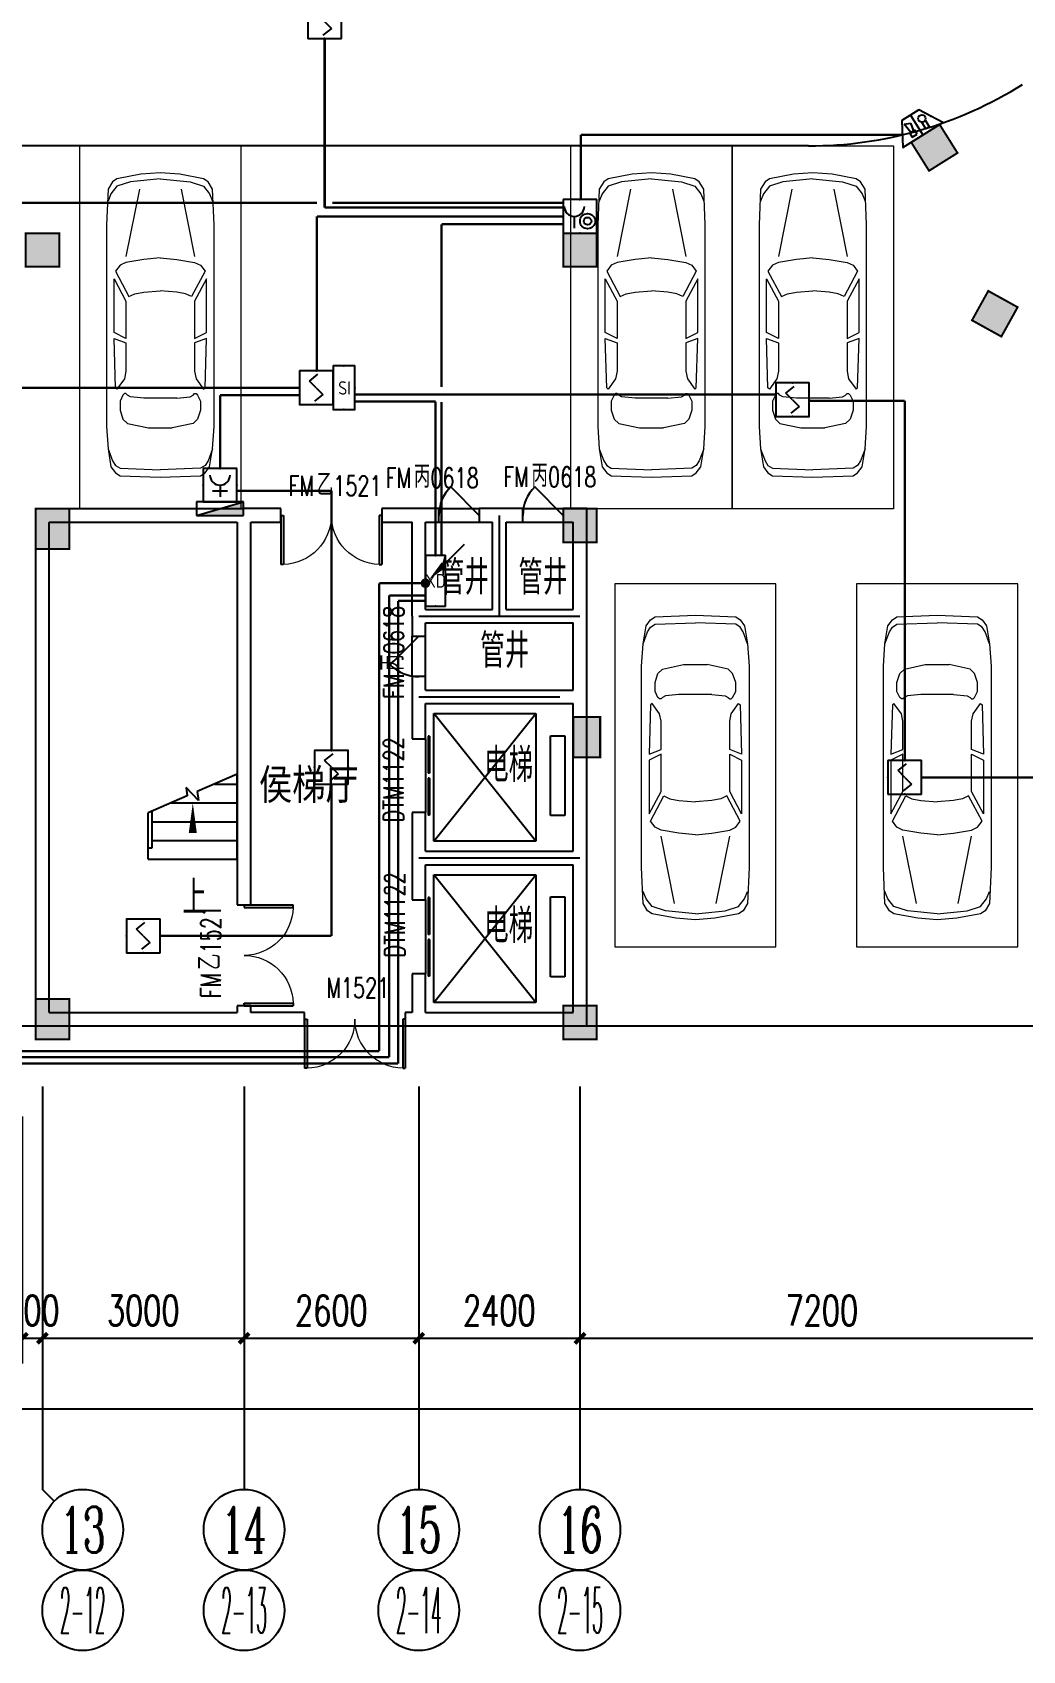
# Model space of a CAD drawing. Extents: x -6243262 to 3079315, y -2914302 to 172723.
# Drawn here: x -1889991 to -1875253, y -1017290 to -993200 of the extents above; entities that cross this region are included whole.
import ezdxf
from ezdxf.enums import TextEntityAlignment as Align

# ---------------------------------------------------------------- set-up
doc = ezdxf.new("R2010")
doc.units = 0
doc.header["$LTSCALE"] = 1000
doc.linetypes.add('DOTE', pattern=[2.42, 2, -0.2, 0.02, -0.2])
for name, color, linetype in [('0-柱2', 6, 'Continuous'), ('0-柱网', 2, 'Continuous'), ('A-DOOR-IDEN', 7, 'Continuous'), ('AXIS_TEXT', 7, 'Continuous'), ('DOOR_FIRE_TEXT', 7, 'Continuous'), ('EQUIP-消防', 3, 'Continuous'), ('EQUIP-箱柜', 3, 'Continuous'), ('EQUIP_消火栓', 7, 'Continuous'), ('LWIRE', 4, 'Continuous'), ('WINDOW_TEXT', 7, 'Continuous'), ('WIRE-消防', 5, 'DOTE'), ('WIRE-消防控制', 4, 'TG_C'), ('WIRE-消防电话', 4, 'TG_F')]:
    doc.layers.add(name, color=color, linetype=linetype)
doc.layers.add('车位', color=252, linetype='Continuous', lineweight=5)
doc.styles.add('-宋体', font='', dxfattribs={"width": 0.8})
doc.styles.add('_TCH_AXIS', font='COMPLEX', dxfattribs={"bigfont": 'GBCBIG'})
doc.styles.add('_TCH_DIM', font='SIMPLEX', dxfattribs={"bigfont": 'GBCBIG'})
doc.styles.add('_TCH_DIM_T3', font='SIMPLEX', dxfattribs={"width": 0.705882, "bigfont": 'GBCBIG'})
doc.styles.add('_TCH_WINDOW', font='SIMPLEX', dxfattribs={"height": 3.5, "bigfont": 'GBCBIG'})
doc.styles.add('_TEL_ATTDEF', font='gbenor', dxfattribs={"bigfont": 'gbcbig'})
doc.styles.add('_TEL_DIM', font='SIMPLEX', dxfattribs={"width": 0.8, "height": 3.5, "bigfont": 'HZTXT'})
doc.styles.add('COMPLEX', font='COMPLEX')
doc.styles.get("Standard").update_dxf_attribs({"font": 'gbenor.shx', "bigfont": 'gbcbig.shx'})
doc.styles.add('TG_LINETYPE', font='SIMPLEX', dxfattribs={"width": 0.8, "height": 3.5, "bigfont": 'HZTXT'})
doc.styles.get('-宋体').set_extended_font_data('SimSun')
doc.linetypes.add('TG_C', pattern='A,2,-0.4,["C",TG_LINETYPE,S=0.1,R=0,X=-0.27,Y=-0.15],0', length=2.4)
doc.linetypes.add('TG_F', pattern='A,2,-0.4,["F",TG_LINETYPE,S=0.1,R=0,X=-0.28,Y=-0.15],0', length=2.4)
doc.dimstyles.new('_TCH_ARCH&&150', dxfattribs={"dimtxt": 446.25, "dimasz": 150, "dimexe": 375, "dimexo": 450, "dimgap": 189.375, "dimtad": 1, "dimdec": 0, "dimzin": 0, "dimdsep": 46, "dimtxsty": '_TCH_DIM_T3', "dimblk": 'ARCHTICK', "dimcen": 0.09, "dimclrt": 7, "dimazin": 2, "dimtfac": 1, "dimtdec": 0, "dimtix": 1, "dimtmove": 2, "dimatfit": 3, "dimfxl": 0, "dimtolj": 1, "dimtzin": 0, "dimarcsym": 0})

# ---------------------------------------------------------------- blocks, each defined once
blk = doc.blocks.new('chewei')
at = {"layer": '车位', "color": 0}
for p, q in [((49023, 154737), (49090, 154915)), ((49090, 154915), (49134, 154982)), ((49134, 154982), (49201, 155026)), ((49201, 155026), (49801, 155049)), ((50401, 155026), (49801, 155049)), ((50467, 154982), (50401, 155026)), ((50512, 154915), (50467, 154982)), ((50578, 154737), (50512, 154915)), ((49312, 154360), (49623, 154426)), ((49623, 154426), (49978, 154426)), ((50290, 154360), (49978, 154426)), ((49201, 154160), (49245, 154293)), ((49245, 154293), (49312, 154360)), ((50356, 154293), (50290, 154360)), ((50401, 154160), (50356, 154293)), ((49201, 154026), (49201, 154160)), ((49245, 153938), (49201, 154026)), ((49267, 153915), (49245, 153938)), ((49312, 153938), (49290, 153915)), ((49356, 153960), (49312, 153938)), ((49556, 153982), (49356, 153960)), ((50045, 153982), (49556, 153982)), ((50045, 153982), (50245, 153960)), ((50245, 153960), (50290, 153938)), ((50290, 153938), (50312, 153915)), ((50334, 153915), (50356, 153938)), ((50356, 153938), (50401, 154026)), ((50401, 154026), (50401, 154160)), ((49134, 153826), (49112, 153093)), ((49156, 153849), (49134, 153826)), ((49267, 153693), (49156, 153849)), ((49290, 153915), (49267, 153915)), ((50312, 153915), (50334, 153915)), ((50334, 153693), (50445, 153849)), ((50445, 153849), (50467, 153826)), ((50467, 153826), (50490, 153093)), ((49290, 153582), (49267, 153693)), ((49290, 153160), (49290, 153582)), ((50312, 153582), (50334, 153693)), ((50312, 153160), (50312, 153582)), ((49112, 153093), (49290, 153160)), ((49290, 153093), (49112, 153004)), ((49112, 153004), (49112, 152204)), ((49290, 152538), (49290, 153093)), ((50490, 153093), (50312, 153160)), ((50312, 153093), (50490, 153004)), ((50312, 152538), (50312, 153093)), ((50490, 153004), (50490, 152204)), ((49112, 152204), (49290, 152538)), ((50490, 152204), (50312, 152538)), ((49134, 152093), (49334, 152471)), ((49334, 152471), (49423, 152427)), ((49423, 152427), (49556, 152404)), ((49556, 152404), (49801, 152382)), ((50045, 152404), (49801, 152382)), ((50178, 152427), (50045, 152404)), ((50267, 152471), (50178, 152427)), ((50467, 152093), (50267, 152471)), ((49201, 152004), (49134, 152093)), ((50401, 152004), (50467, 152093)), ((49290, 151960), (49201, 152004)), ((49556, 151916), (49290, 151960)), ((49490, 150871), (49290, 151871)), ((49801, 151893), (49556, 151916)), ((49801, 151893), (50045, 151916)), ((50045, 151916), (50312, 151960)), ((50112, 150871), (50312, 151871)), ((50312, 151960), (50401, 152004)), ((49067, 150938), (49023, 151049)), ((50534, 150938), (50578, 151049)), ((49156, 150827), (49067, 150938)), ((49356, 150760), (49156, 150827)), ((50245, 150760), (50445, 150827)), ((50445, 150827), (50534, 150938)), ((49801, 150716), (49356, 150760)), ((49801, 150716), (50245, 150760))]:
    blk.add_line(p, q, dxfattribs=at)
for points in [[(48601, 150227), (51001, 150227), (51001, 155627), (48601, 155627)], [(50578, 154737), (50601, 154404), (50601, 151404), (50578, 150871), (50512, 150760), (50445, 150716), (50090, 150649), (49801, 150627), (49512, 150649), (49156, 150716), (49090, 150760), (49023, 150871), (49001, 151404), (49001, 154404), (49023, 154737), (49067, 155004), (49134, 155093), (49201, 155137), (49801, 155160), (50401, 155137), (50467, 155093), (50534, 155004)]]:
    blk.add_lwpolyline(points, close=True, dxfattribs=at)
blk = doc.blocks.new('0-柱2')
at = {"layer": '0-柱2'}
h = blk.add_hatch(color=0, dxfattribs=at)
h.dxf.hatch_style = 1
h.paths.add_polyline_path([(63729, 13354), (63995, 12930), (64418, 13195), (64152, 13619)])
h = blk.add_hatch(color=0, dxfattribs=at)
h.dxf.hatch_style = 1
h.paths.add_polyline_path([(50550, 12000), (51050, 12000), (51050, 11500), (50550, 11500)])
h = blk.add_hatch(color=0, dxfattribs=at)
h.dxf.hatch_style = 1
h.paths.add_polyline_path([(58550, 12000), (59050, 12000), (59050, 11500), (58550, 11500)])
h = blk.add_hatch(color=0, dxfattribs=at)
h.dxf.hatch_style = 1
h.paths.add_polyline_path([(64634, 10704), (65071, 10462), (65313, 10899), (64876, 11141)])
at = {"layer": '0-柱2', "color": 0, "const_width": 30}
for points in [[(63729, 13354), (63995, 12930), (64418, 13195), (64152, 13619)], [(50550, 12000), (51050, 12000), (51050, 11500), (50550, 11500)], [(58550, 12000), (59050, 12000), (59050, 11500), (58550, 11500)], [(64634, 10704), (65071, 10462), (65313, 10899), (64876, 11141)]]:
    blk.add_lwpolyline(points, close=True, dxfattribs=at)
blk = doc.blocks.new('宿舍楼柱网1')
at = {"layer": '0-柱网'}
h = blk.add_hatch(color=0, dxfattribs=at)
h.dxf.hatch_style = 1
h.paths.add_polyline_path([(631658, 145126), (632158, 145126), (632158, 144526), (631658, 144526)])
h = blk.add_hatch(color=0, dxfattribs=at)
h.dxf.hatch_style = 1
h.paths.add_polyline_path([(639508, 145126), (640008, 145126), (640008, 144626), (639508, 144626)])
h = blk.add_hatch(color=0, dxfattribs=at)
h.dxf.hatch_style = 1
h.paths.add_polyline_path([(639658, 142026), (640058, 142026), (640058, 141426), (639658, 141426)])
h = blk.add_hatch(color=0, dxfattribs=at)
h.dxf.hatch_style = 1
h.paths.add_polyline_path([(631658, 137826), (632158, 137826), (632158, 137226), (631658, 137226)])
h = blk.add_hatch(color=0, dxfattribs=at)
h.dxf.hatch_style = 1
h.paths.add_polyline_path([(639508, 137726), (640008, 137726), (640008, 137226), (639508, 137226)])
at = {"layer": '0-柱网', "color": 0, "const_width": 30}
for points in [[(631658, 145126), (632158, 145126), (632158, 144526), (631658, 144526)], [(639508, 145126), (640008, 145126), (640008, 144626), (639508, 144626)], [(639658, 142026), (640058, 142026), (640058, 141426), (639658, 141426)], [(631658, 137826), (632158, 137826), (632158, 137226), (631658, 137226)], [(639508, 137726), (640008, 137726), (640008, 137226), (639508, 137226)]]:
    blk.add_lwpolyline(points, close=True, dxfattribs=at)
blk = doc.blocks.new('_ArchTick')
at = {"color": 0, "linetype": 'ByBlock', "const_width": 0.4}
blk.add_lwpolyline([(-0.5, -0.5), (0.5, 0.5)], dxfattribs=at)
blk = doc.blocks.new('*D566')
at = {"layer": '0-柱网', "color": 0, "lineweight": -2, "transparency": 16777216}
for p, q in [((1320574, -1195682), (1320574, -1200107)), ((1394574, -1195682), (1394574, -1200107)), ((1320574, -1199732), (1394574, -1199732))]:
    blk.add_line(p, q, dxfattribs=at)
at = {"layer": 'Defpoints', "color": 0, "transparency": 16777216}
for p in [(1320574, -1195232), (1394574, -1195232), (1394574, -1199732)]:
    blk.add_point(p, dxfattribs=at)
at = {"layer": '0-柱网', "color": 0, "lineweight": -2, "transparency": 16777216, "xscale": 150, "yscale": 150, "zscale": 150, "rotation": 180}
blk.add_blockref('_ArchTick', (1320574, -1199732), dxfattribs=at)
at = {"layer": '0-柱网', "color": 0, "lineweight": -2, "transparency": 16777216, "xscale": 150, "yscale": 150, "zscale": 150}
blk.add_blockref('_ArchTick', (1394574, -1199732), dxfattribs=at)
at = {"layer": '0-柱网', "color": 7, "transparency": 16777216, "insert": (1357574, -1199319), "char_height": 446.2, "attachment_point": 5, "style": '_TCH_DIM_T3'}
blk.add_mtext('\\A1;74000', dxfattribs=at)
blk = doc.blocks.new('*D577')
at = {"layer": '0-柱网', "color": 0, "lineweight": -2, "transparency": 16777216}
for p, q in [((1370974, -1195382), (1370974, -1199057)), ((1371274, -1195382), (1371274, -1199057)), ((1370974, -1198682), (1370824, -1198682)), ((1370974, -1198682), (1371274, -1198682)), ((1371274, -1198682), (1371424, -1198682))]:
    blk.add_line(p, q, dxfattribs=at)
at = {"layer": 'Defpoints', "color": 0, "transparency": 16777216}
for p in [(1370974, -1194932), (1371274, -1194932), (1371274, -1198682)]:
    blk.add_point(p, dxfattribs=at)
at = {"layer": '0-柱网', "color": 0, "lineweight": -2, "transparency": 16777216, "xscale": 150, "yscale": 150, "zscale": 150}
blk.add_blockref('_ArchTick', (1370974, -1198682), dxfattribs=at)
at = {"layer": '0-柱网', "color": 0, "lineweight": -2, "transparency": 16777216, "xscale": 150, "yscale": 150, "zscale": 150, "rotation": 180}
blk.add_blockref('_ArchTick', (1371274, -1198682), dxfattribs=at)
at = {"layer": '0-柱网', "color": 7, "transparency": 16777216, "insert": (1371124, -1198269), "char_height": 446.2, "attachment_point": 5, "style": '_TCH_DIM_T3'}
blk.add_mtext('\\A1;300', dxfattribs=at)
blk = doc.blocks.new('*D578')
at = {"layer": '0-柱网', "color": 0, "lineweight": -2, "transparency": 16777216}
for p, q in [((1371274, -1195382), (1371274, -1199057)), ((1374274, -1195382), (1374274, -1199057)), ((1371274, -1198682), (1374274, -1198682))]:
    blk.add_line(p, q, dxfattribs=at)
at = {"layer": 'Defpoints', "color": 0, "transparency": 16777216}
for p in [(1371274, -1194932), (1374274, -1194932), (1374274, -1198682)]:
    blk.add_point(p, dxfattribs=at)
at = {"layer": '0-柱网', "color": 0, "lineweight": -2, "transparency": 16777216, "xscale": 150, "yscale": 150, "zscale": 150, "rotation": 180}
blk.add_blockref('_ArchTick', (1371274, -1198682), dxfattribs=at)
at = {"layer": '0-柱网', "color": 0, "lineweight": -2, "transparency": 16777216, "xscale": 150, "yscale": 150, "zscale": 150}
blk.add_blockref('_ArchTick', (1374274, -1198682), dxfattribs=at)
at = {"layer": '0-柱网', "color": 7, "transparency": 16777216, "insert": (1372774, -1198269), "char_height": 446.2, "attachment_point": 5, "style": '_TCH_DIM_T3'}
blk.add_mtext('\\A1;3000', dxfattribs=at)
blk = doc.blocks.new('*D579')
at = {"layer": '0-柱网', "color": 0, "lineweight": -2, "transparency": 16777216}
for p, q in [((1374274, -1195382), (1374274, -1199057)), ((1376874, -1195382), (1376874, -1199057)), ((1374274, -1198682), (1376874, -1198682))]:
    blk.add_line(p, q, dxfattribs=at)
at = {"layer": 'Defpoints', "color": 0, "transparency": 16777216}
for p in [(1374274, -1194932), (1376874, -1194932), (1376874, -1198682)]:
    blk.add_point(p, dxfattribs=at)
at = {"layer": '0-柱网', "color": 0, "lineweight": -2, "transparency": 16777216, "xscale": 150, "yscale": 150, "zscale": 150, "rotation": 180}
blk.add_blockref('_ArchTick', (1374274, -1198682), dxfattribs=at)
at = {"layer": '0-柱网', "color": 0, "lineweight": -2, "transparency": 16777216, "xscale": 150, "yscale": 150, "zscale": 150}
blk.add_blockref('_ArchTick', (1376874, -1198682), dxfattribs=at)
at = {"layer": '0-柱网', "color": 7, "transparency": 16777216, "insert": (1375574, -1198269), "char_height": 446.2, "attachment_point": 5, "style": '_TCH_DIM_T3'}
blk.add_mtext('\\A1;2600', dxfattribs=at)
blk = doc.blocks.new('*D580')
at = {"layer": '0-柱网', "color": 0, "lineweight": -2, "transparency": 16777216}
for p, q in [((1376874, -1195382), (1376874, -1199057)), ((1379274, -1195382), (1379274, -1199057)), ((1376874, -1198682), (1379274, -1198682))]:
    blk.add_line(p, q, dxfattribs=at)
at = {"layer": 'Defpoints', "color": 0, "transparency": 16777216}
for p in [(1376874, -1194932), (1379274, -1194932), (1379274, -1198682)]:
    blk.add_point(p, dxfattribs=at)
at = {"layer": '0-柱网', "color": 0, "lineweight": -2, "transparency": 16777216, "xscale": 150, "yscale": 150, "zscale": 150, "rotation": 180}
blk.add_blockref('_ArchTick', (1376874, -1198682), dxfattribs=at)
at = {"layer": '0-柱网', "color": 0, "lineweight": -2, "transparency": 16777216, "xscale": 150, "yscale": 150, "zscale": 150}
blk.add_blockref('_ArchTick', (1379274, -1198682), dxfattribs=at)
at = {"layer": '0-柱网', "color": 7, "transparency": 16777216, "insert": (1378074, -1198269), "char_height": 446.2, "attachment_point": 5, "style": '_TCH_DIM_T3'}
blk.add_mtext('\\A1;2400', dxfattribs=at)
blk = doc.blocks.new('*D581')
at = {"layer": '0-柱网', "color": 0, "lineweight": -2, "transparency": 16777216}
for p, q in [((1379274, -1195382), (1379274, -1199057)), ((1386474, -1195382), (1386474, -1199057)), ((1379274, -1198682), (1386474, -1198682))]:
    blk.add_line(p, q, dxfattribs=at)
at = {"layer": 'Defpoints', "color": 0, "transparency": 16777216}
for p in [(1379274, -1194932), (1386474, -1194932), (1386474, -1198682)]:
    blk.add_point(p, dxfattribs=at)
at = {"layer": '0-柱网', "color": 0, "lineweight": -2, "transparency": 16777216, "xscale": 150, "yscale": 150, "zscale": 150, "rotation": 180}
blk.add_blockref('_ArchTick', (1379274, -1198682), dxfattribs=at)
at = {"layer": '0-柱网', "color": 0, "lineweight": -2, "transparency": 16777216, "xscale": 150, "yscale": 150, "zscale": 150}
blk.add_blockref('_ArchTick', (1386474, -1198682), dxfattribs=at)
at = {"layer": '0-柱网', "color": 7, "transparency": 16777216, "insert": (1382874, -1198269), "char_height": 446.2, "attachment_point": 5, "style": '_TCH_DIM_T3'}
blk.add_mtext('\\A1;7200', dxfattribs=at)
blk = doc.blocks.new('_AXISO')
at = {"color": 0}
blk.add_circle((0, 0), 0.5, dxfattribs=at)
at = {"layer": 'AXIS_TEXT', "color": 0, "style": 'COMPLEX', "width": 1.041667}
blk.add_attdef('A', text='', height=0.56, dxfattribs=at).set_placement((-0.25, -0.28), (0.25, -0.28), align=Align.FIT)
blk = doc.blocks.new('$DORLIB2D$00000127')
at = {"color": 0}
for points in [[(-0.533, 0.795), (-0.533, 0.69)], [(-0.033, 0.795), (-0.533, 0.795)], [(-0.033, 0.69), (-0.533, 0.69)], [(-0.033, 0.795), (-0.033, 0.69)], [(0.533, 0.795), (0.033, 0.795)], [(0.033, 0.795), (0.033, 0.69)], [(0.533, 0.69), (0.033, 0.69)], [(0.533, 0.795), (0.533, 0.69)], [(0.5, 0.5), (-0.5, 0.5)]]:
    blk.add_lwpolyline(points, dxfattribs=at)
blk = doc.blocks.new('$DorLib2D$00000114')
at = {"color": 0}
blk.add_line((0.5, 0), (-0.207, 0.707), dxfattribs=at)
blk.add_arc((0.5, 0), 1, 135, 180, dxfattribs=at)
blk = doc.blocks.new('$DorLib2D$00000002')
at = {"color": 0}
for p, q in [((-0.5, 0), (-0.5, 0.4875)), ((-0.475, 0.4875), (-0.5, 0.4875)), ((-0.475, 0), (-0.475, 0.4875)), ((0.475, 0), (0.475, 0.4875)), ((0.475, 0.4875), (0.5, 0.4875)), ((0.5, 0), (0.5, 0.4875)), ((-0.5, 0), (-0.475, 0)), ((0.5, 0), (0.475, 0))]:
    blk.add_line(p, q, dxfattribs=at)
at = {"color": 0, "lineweight": 13}
for centre, start, end in [((-0.4875, 0), 0, 88.53072), ((0.4875, 0), 91.46928, 180)]:
    blk.add_arc(centre, 0.4875, start, end, dxfattribs=at)
blk = doc.blocks.new('$Equip$00002649')
for p, q in [((-0.5, 0.5), (-0.5, -0.5)), ((0.5, 0.5), (-0.5, 0.5)), ((0.5, -0.5), (0.5, 0.5)), ((-0.2, 0.2), (0.05, 0.4)), ((0, 0), (-0.2, 0.2)), ((0, 0), (0.2, -0.2)), ((0.2, -0.2), (-0.05, -0.4)), ((-0.5, -0.5), (0.5, -0.5))]:
    blk.add_line(p, q)
at = {"const_width": 0.04}
blk.add_lwpolyline([(-0.5, 0.5), (0.5, 0.5), (0.5, -0.5), (-0.5, -0.5), (-0.5, 0.5), (0.5, 0.5)], dxfattribs=at)
for p in [(0, 0.5), (-0.5, 0), (0.5, 0), (0, -0.5)]:
    blk.add_point(p)
at = {"color": 7, "flags": 1}
for tag, height, p in [('A', 0.00002, (0, 0)), ('B', 0.4, (0.762, -0.208))]:
    blk.add_attdef(tag, text='', height=height, dxfattribs=at).set_placement(p, align=Align.MIDDLE_CENTER)
blk = doc.blocks.new('$equip$00002656')
for p, q in [((-0.5, 1), (-0.5, 0)), ((0.5, 1), (-0.5, 1)), ((0.5, 0), (0.5, 1)), ((0, 0.5), (0, 0.15)), ((-0.5, 0), (0.5, 0)), ((-0.219, 0.331), (0.222, 0.331))]:
    blk.add_line(p, q)
at = {"const_width": 0.04}
blk.add_lwpolyline([(-0.5, 1), (0.5, 1), (0.5, 0), (-0.5, 0), (-0.5, 1), (0.5, 1)], dxfattribs=at)
blk.add_arc((0, 0.8), 0.3, 180, 0)
for p in [(0, 1), (-0.5, 0.5), (0.5, 0.5), (0, 0)]:
    blk.add_point(p)
at = {"color": 7, "flags": 1}
for tag, height, p in [('B', 0.4, (0.762, 0.292)), ('A', 0.00002, (0, 0))]:
    blk.add_attdef(tag, text='', height=height, dxfattribs=at).set_placement(p, align=Align.MIDDLE_CENTER)
blk = doc.blocks.new('$equip$00002655')
for p, q in [((-0.5, 1), (-0.5, 0)), ((0.5, 1), (-0.5, 1)), ((0.5, 0), (0.5, 1)), ((-0.169, 0.5), (-0.169, 0.15)), ((-0.5, 0), (0.5, 0))]:
    blk.add_line(p, q)
at = {"const_width": 0.04}
blk.add_lwpolyline([(-0.5, 1), (0.5, 1), (0.5, 0), (-0.5, 0), (-0.5, 1), (0.5, 1)], dxfattribs=at)
for radius in [0.226, 0.113]:
    blk.add_circle((0.227, 0.36), radius)
blk.add_arc((-0.169, 0.8), 0.3, 180, 0)
for p in [(0, 1), (-0.5, 0.5), (0.5, 0.5), (0, 0)]:
    blk.add_point(p)
at = {"color": 7, "flags": 1}
for tag, height, p in [('B', 0.4, (0.762, 0.292)), ('A', 0.00002, (0, 0))]:
    blk.add_attdef(tag, text='', height=height, dxfattribs=at).set_placement(p, align=Align.MIDDLE_CENTER)
blk = doc.blocks.new('$equip$00002679')
for p, q in [((-0.3, 0.699), (-0.703, 0)), ((-0.264, 0.249), (-0.304, 0.569)), ((-0.304, 0.569), (-0.128, 0.489)), ((0.3, 0.699), (-0.3, 0.699)), ((0.3, 0.699), (-0.3, 0.699)), ((-0.128, 0.489), (-0.168, 0.249)), ((0, 0.699), (0, 0)), ((0.703, 0), (0.3, 0.699)), ((-0.703, 0), (0.703, 0)), ((-0.304, 0.249), (-0.304, 0.113)), ((-0.128, 0.249), (-0.304, 0.249)), ((-0.304, 0.113), (-0.128, 0.113)), ((-0.128, 0.113), (-0.128, 0.249)), ((0.174, 0.11), (0.174, 0.338)), ((0.294, 0.11), (0.174, 0.11)), ((0.294, 0.338), (0.294, 0.11))]:
    blk.add_line(p, q)
at = {"const_width": 0.04}
for points in [[(-0.299, 0.699), (0.301, 0.699), (0.703, 0), (-0.702, 0), (-0.299, 0.699), (0.301, 0.699)], [(-0.3, 0.699), (0.3, 0.699), (0.703, 0), (-0.703, 0), (-0.3, 0.699), (0.3, 0.699)]]:
    blk.add_lwpolyline(points, dxfattribs=at)
blk.add_circle((0.234, 0.43), 0.111)
for p in [(0, 0.699), (-0.501, 0.349), (0, 0), (0.502, 0.349)]:
    blk.add_point(p)
at = {"color": 7, "flags": 1}
for tag, height, p in [('B', 0.4, (0.961, 0.299)), ('A', 0.00002, (0, 0))]:
    blk.add_attdef(tag, text='', height=height, dxfattribs=at).set_placement(p, align=Align.MIDDLE_CENTER)
blk = doc.blocks.new('$TelecSys$00000078')
for p, q in [((1.15, 1.15), (0.55, 0.55)), ((0.104, 0.104), (0.104, 0.104)), ((-0.104, -0.104), (-0.104, -0.104))]:
    blk.add_line(p, q)
at = {"const_width": 0.142}
blk.add_lwpolyline([(-0.071, 0, 1), (0.071, 0, 1)], format="xyb", close=True, dxfattribs=at)
blk.add_solid([(0.62, 0.48), (0.48, 0.62), (0.1, 0.1)])
at = {"width": 0.8, "flags": 9}
blk.add_attdef('A', (0, 0), '', height=0.00002, dxfattribs=at)
blk = doc.blocks.new('$equip$00002705')
for p, q in [((-0.75, 0.6), (-0.75, 0)), ((0.75, 0.6), (-0.75, 0.6)), ((0.75, 0), (0.75, 0.6)), ((-0.75, 0), (0.75, 0))]:
    blk.add_line(p, q)
at = {"const_width": 0.04}
blk.add_lwpolyline([(-0.75, 0.6), (-0.75, 0), (0.75, 0), (0.75, 0.6), (-0.75, 0.6), (-0.75, 0)], dxfattribs=at)
for p in [(0, 0.6), (-0.75, 0.3), (0, 0), (0.75, 0.3)]:
    blk.add_point(p)
at = {"color": 7, "style": '_TEL_DIM'}
blk.add_attdef('$TEXT$', text='', height=0.4, dxfattribs=at).set_placement((0, 0.3), align=Align.MIDDLE_CENTER)
at = {"color": 7, "style": '_TEL_DIM', "flags": 1}
for tag in ['REMARK', 'A']:
    blk.add_attdef(tag, text='', height=0.4, dxfattribs=at).set_placement((0, 0), align=Align.MIDDLE_CENTER)
blk = doc.blocks.new('$equip$00002776')
for p, q in [((0.65, 0.65), (-0.65, 0.65)), ((-0.65, 0.65), (-0.65, 0)), ((0.65, 0), (0.65, 0.65)), ((-0.65, 0), (0.65, 0))]:
    blk.add_line(p, q)
at = {"const_width": 0.04}
blk.add_lwpolyline([(-0.65, 0.65), (-0.65, 0), (0.65, 0), (0.65, 0.65), (-0.65, 0.65), (-0.65, 0)], dxfattribs=at)
for p in [(0, 0.65), (-0.65, 0.325), (0, 0), (0.65, 0.325)]:
    blk.add_point(p)
at = {"color": 7}
blk.add_attdef('$TEXT$', text='', height=0.4, dxfattribs=at).set_placement((0.006, 0.343), align=Align.MIDDLE_CENTER)
at = {"color": 7, "flags": 1}
for tag, p in [('A', (0, 0)), ('B', (0.905, 0.246))]:
    blk.add_attdef(tag, text='', height=0.4, dxfattribs=at).set_placement(p, align=Align.MIDDLE_CENTER)
blk = doc.blocks.new('$TwtSys$00000434')
for p, q in [((-0.5, 0.5), (-0.5, -0.5)), ((-0.5, -0.5), (0.5, 0.5)), ((0.5, 0.5), (-0.5, 0.5)), ((0.5, -0.5), (0.5, 0.5)), ((-0.5, -0.5), (0.5, -0.5))]:
    blk.add_line(p, q)
blk.add_solid([(0.5, -0.5), (0.5, 0.5), (-0.5, -0.5)])
blk = doc.blocks.new('345634')
at = {"layer": '0-柱网', "color": 8}
for p, q in [((1382675.2, -1180931.9), (1334874.1, -1180931.9)), ((1371174.1, -1186331.9), (1374274.1, -1186331.9)), ((1371174.1, -1194031.9), (1371174.1, -1186331.9)), ((1374824.1, -1186331.9), (1374274.1, -1186331.9)), ((1374824.1, -1186531.9), (1374824.1, -1186331.9)), ((1376874.1, -1186331.9), (1376324.1, -1186331.9)), ((1376324.1, -1186331.9), (1376324.1, -1186531.9)), ((1377174.1, -1186331.9), (1376874.1, -1186331.9)), ((1377174.1, -1186331.9), (1377774.1, -1186331.9)), ((1377174.1, -1186531.9), (1377174.1, -1186331.9)), ((1378074.1, -1186331.9), (1377774.1, -1186331.9)), ((1377774.1, -1186331.9), (1377774.1, -1186531.9)), ((1378424.1, -1186331.9), (1378074.1, -1186331.9)), ((1378424.1, -1186531.9), (1378424.1, -1186331.9)), ((1378424.1, -1186331.9), (1379024.1, -1186331.9)), ((1379374.1, -1186331.9), (1379024.1, -1186331.9)), ((1379024.1, -1186331.9), (1379024.1, -1186531.9)), ((1379374.1, -1187931.9), (1379374.1, -1186331.9)), ((1371374.1, -1186531.9), (1374174.1, -1186531.9)), ((1371374.1, -1193831.9), (1371374.1, -1186531.9)), ((1374174.1, -1186531.9), (1374174.1, -1192231.9)), ((1374374.1, -1192231.9), (1374374.1, -1186531.9)), ((1374374.1, -1186531.9), (1374824.1, -1186531.9)), ((1376324.1, -1186531.9), (1376774.1, -1186531.9)), ((1376774.1, -1187931.9), (1376774.1, -1186531.9)), ((1376974.1, -1187831.9), (1376974.1, -1186531.9)), ((1376974.1, -1186531.9), (1377174.1, -1186531.9)), ((1377174.1, -1186531.9), (1377774.1, -1186531.9)), ((1377774.1, -1186531.9), (1377974.1, -1186531.9)), ((1377974.1, -1187831.9), (1377974.1, -1186531.9)), ((1378174.1, -1187831.9), (1378174.1, -1186531.9)), ((1378174.1, -1186531.9), (1378424.1, -1186531.9)), ((1378424.1, -1186531.9), (1379024.1, -1186531.9)), ((1379024.1, -1186531.9), (1379174.1, -1186531.9)), ((1379174.1, -1187831.9), (1379174.1, -1186531.9)), ((1376974.1, -1187831.9), (1377974.1, -1187831.9)), ((1378174.1, -1187831.9), (1379174.1, -1187831.9)), ((1376774.1, -1187931.9), (1376774.1, -1188231.9)), ((1376974.1, -1188231.9), (1376974.1, -1188031.9)), ((1376974.1, -1188031.9), (1378074.1, -1188031.9)), ((1378074.1, -1188031.9), (1379174.1, -1188031.9)), ((1379174.1, -1189031.9), (1379174.1, -1188031.9)), ((1379374.1, -1189131.9), (1379374.1, -1187931.9)), ((1376774.1, -1188231.9), (1376974.1, -1188231.9)), ((1376774.1, -1188831.9), (1376774.1, -1188231.9)), ((1376974.1, -1188831.9), (1376974.1, -1188231.9)), ((1376974.1, -1188831.9), (1376774.1, -1188831.9)), ((1376774.1, -1188831.9), (1376774.1, -1189131.9)), ((1376974.1, -1189031.9), (1376974.1, -1188831.9)), ((1376974.1, -1189031.9), (1379174.1, -1189031.9)), ((1376774.1, -1189131.9), (1376774.1, -1189756.9)), ((1376874.1, -1189131.9), (1378974.1, -1189131.9)), ((1376974.1, -1189756.9), (1376974.1, -1189231.9)), ((1376974.1, -1189231.9), (1379174.1, -1189231.9)), ((1379174.1, -1191431.9), (1379174.1, -1189231.9)), ((1379374.1, -1191531.9), (1379374.1, -1189131.9)), ((1377099.1, -1191281.9), (1377099.1, -1189381.9)), ((1377099.1, -1189381.9), (1378619.1, -1189381.9)), ((1378619.1, -1191281.9), (1377099.1, -1189381.9)), ((1377099.1, -1191281.9), (1378619.1, -1189381.9)), ((1378619.1, -1189381.9), (1378619.1, -1191281.9)), ((1376774.1, -1189756.9), (1376974.1, -1189756.9)), ((1378834.1, -1190901.9), (1378834.1, -1189711.9)), ((1378834.1, -1189711.9), (1379049.1, -1189711.9)), ((1379049.1, -1189711.9), (1379049.1, -1190901.9)), ((1374174.1, -1190285.9), (1373575.8, -1190544.2)), ((1374174.1, -1191551.9), (1374174.1, -1190285.9)), ((1373595.4, -1190677.7), (1373410.8, -1190482.1)), ((1373410.8, -1190482.1), (1373429.1, -1190607.5)), ((1373835.9, -1190431.9), (1374174.1, -1190431.9)), ((1373429.1, -1190607.5), (1372849.1, -1190857.9)), ((1373187.3, -1190711.9), (1374174.1, -1190711.9)), ((1373575.8, -1190544.2), (1373595.4, -1190677.7)), ((1372849.1, -1191381.9), (1372849.1, -1190857.9)), ((1372849.1, -1191381.9), (1372849.1, -1190857.9)), ((1372909.1, -1191381.9), (1372909.1, -1190832)), ((1372909.1, -1190991.9), (1374174.1, -1190991.9)), ((1376974.1, -1190856.9), (1376774.1, -1190856.9)), ((1376774.1, -1190856.9), (1376774.1, -1191531.9)), ((1376974.1, -1191431.9), (1376974.1, -1190856.9)), ((1379049.1, -1190901.9), (1378834.1, -1190901.9)), ((1372849.1, -1191551.9), (1372849.1, -1191381.9)), ((1372849.1, -1191381.9), (1372909.1, -1191381.9)), ((1372909.1, -1191271.9), (1374174.1, -1191271.9)), ((1376974.1, -1191431.9), (1379174.1, -1191431.9)), ((1378619.1, -1191281.9), (1377099.1, -1191281.9)), ((1372849.1, -1191551.9), (1374174.1, -1191551.9)), ((1376774.1, -1191531.9), (1376774.1, -1192156.9)), ((1376874.1, -1191531.9), (1379274.1, -1191531.9)), ((1376974.1, -1192156.9), (1376974.1, -1191631.9)), ((1376974.1, -1191631.9), (1379174.1, -1191631.9)), ((1379174.1, -1193831.9), (1379174.1, -1191631.9)), ((1379374.1, -1194031.9), (1379374.1, -1191531.9)), ((1377099.1, -1193681.9), (1377099.1, -1191781.9)), ((1377099.1, -1191781.9), (1378619.1, -1191781.9)), ((1378619.1, -1193681.9), (1377099.1, -1191781.9)), ((1377099.1, -1193681.9), (1378619.1, -1191781.9)), ((1378619.1, -1191781.9), (1378619.1, -1193681.9)), ((1376774.1, -1192156.9), (1376974.1, -1192156.9)), ((1378834.1, -1193301.9), (1378834.1, -1192111.9)), ((1378834.1, -1192111.9), (1379049.1, -1192111.9)), ((1379049.1, -1192111.9), (1379049.1, -1193301.9)), ((1374174.1, -1192231.9), (1374374.1, -1192231.9)), ((1376974.1, -1193256.9), (1376774.1, -1193256.9)), ((1376774.1, -1193256.9), (1376774.1, -1193831.9)), ((1376974.1, -1193831.9), (1376974.1, -1193256.9)), ((1379049.1, -1193301.9), (1378834.1, -1193301.9)), ((1371374.1, -1193831.9), (1374174.1, -1193831.9)), ((1374374.1, -1193731.9), (1374174.1, -1193731.9)), ((1374174.1, -1193731.9), (1374174.1, -1193831.9)), ((1374374.1, -1193831.9), (1374374.1, -1193731.9)), ((1375174.1, -1193831.9), (1374374.1, -1193831.9)), ((1375174.1, -1194031.9), (1375174.1, -1193831.9)), ((1376774.1, -1193831.9), (1376674.1, -1193831.9)), ((1376674.1, -1193831.9), (1376674.1, -1194031.9)), ((1376974.1, -1193831.9), (1379174.1, -1193831.9)), ((1378619.1, -1193681.9), (1377099.1, -1193681.9)), ((1371174.1, -1194031.9), (1374274.1, -1194031.9)), ((1374274.1, -1194031.9), (1375174.1, -1194031.9)), ((1375174.1, -1194031.9), (1376674.1, -1194031.9)), ((1376674.1, -1194031.9), (1376874.1, -1194031.9)), ((1376874.1, -1194031.9), (1379374.1, -1194031.9)), ((1371274.1, -1194931.9), (1371274.1, -1200931.9)), ((1374274.1, -1194931.9), (1374274.1, -1200931.9)), ((1376874.1, -1194931.9), (1376874.1, -1200931.9)), ((1379274.1, -1194931.9), (1379274.1, -1200931.9)), ((1371449.9, -1201107.6), (1371274.1, -1200931.9))]:
    blk.add_line(p, q, dxfattribs=at)
for points in [[(1338674.1, -1194031.9), (1394633.1, -1194031.9), (1399308.6, -1185583.5), (1385044.2, -1162824.9)], [(1378074.1, -1187931.9), (1378074.1, -1186431.9)], [(1378074.1, -1187931.9), (1378074.1, -1186431.9)], [(1376874.1, -1187931.9), (1379274.1, -1187931.9)], [(1376874.1, -1187931.9), (1379274.1, -1187931.9)]]:
    blk.add_lwpolyline(points, dxfattribs=at)
blk.add_lwpolyline([(1373511.6, -1191691.9, 0, 0, 0), (1373511.6, -1190711.9, 0, 120, 0), (1373511.6, -1191161.9, 0, 0, 0)], format="xyseb", dxfattribs=at)
for centre in [(1371874.1, -1202731.9), (1374274.1, -1202731.9), (1376874.1, -1202731.9), (1379274.1, -1202731.9)]:
    blk.add_circle(centre, 600, dxfattribs=at)
blk.add_arc((1382675.2, -1174931.9), 6000, 270, 302.07828, dxfattribs=at)
for name, p in [('0-柱2', (1320474.1, -1194231.9)), ('宿舍楼柱网1', (739516.2, -1331458.2)), ('chewei', (1331190, -1343079.4)), ('chewei', (1334790, -1343079.4))]:
    blk.add_blockref(name, p, dxfattribs=at)
at = {"layer": '0-柱网', "color": 8, "xscale": -1, "rotation": 180}
for p in [(1323227.2, -1030705.1), (1330537.9, -1030705.1), (1332937.9, -1030705.1)]:
    blk.add_blockref('chewei', p, dxfattribs=at)
at = {"layer": '0-柱网', "color": 8, "xscale": 600, "yscale": 600, "zscale": 200}
for p in [(1377474.1, -1186431.9), (1378724.1, -1186431.9)]:
    blk.add_blockref('$DorLib2D$00000114', p, dxfattribs=at)
at = {"layer": '0-柱网', "color": 8, "zscale": 200}
for name, p, xscale, yscale, rotation in [('$DorLib2D$00000002', (1375574.1, -1186431.9), 1500, -1500, 359.999971756983), ('$DorLib2D$00000114', (1376874.1, -1188531.9), 600, 600, 90), ('$DorLib2D$00000002', (1374274.1, -1192981.9), 1500, -1500, 89.9999999999911)]:
    blk.add_blockref(name, p, dxfattribs=dict(at, xscale=xscale, yscale=yscale, rotation=rotation))
at = {"layer": '0-柱网', "color": 8}
ref = blk.add_blockref('$DORLIB2D$00000127', (1376874.1, -1190306.9), dxfattribs=dict(at, xscale=1100, yscale=-200, zscale=200, rotation=89.99999999998887))
ref.add_attrib('A', 'DTM1122', (1376646.2, -1191001.9), dxfattribs={"layer": 'A-DOOR-IDEN', "color": 8, "height": 297.5, "rotation": 90, "style": '_TCH_WINDOW', "width": 0.705882})
ref = blk.add_blockref('$DORLIB2D$00000127', (1376874.1, -1192706.9), dxfattribs=dict(at, xscale=1100, yscale=-200, zscale=200, rotation=90))
ref.add_attrib('A', 'DTM1122', (1376664.9, -1193012.7), dxfattribs={"layer": 'A-DOOR-IDEN', "color": 8, "height": 297.5, "rotation": 90, "style": '_TCH_WINDOW', "width": 0.705882})
ref = blk.add_blockref('$DorLib2D$00000002', (1375924.1, -1193931.9), dxfattribs=dict(at, xscale=1500, yscale=-1500, zscale=200, rotation=5.130851239492292e-12))
ref.add_attrib('A', 'M1521', (1375499.1, -1193613.8), dxfattribs={"layer": 'WINDOW_TEXT', "color": 8, "height": 297.5, "style": '_TCH_WINDOW', "width": 0.705882})
ref = blk.add_blockref('_AXISO', (1371874.1, -1201531.9), dxfattribs=dict(at, xscale=1200, yscale=1200, zscale=1200))
ref.add_attrib('A', '13', dxfattribs={"layer": 'AXIS_TEXT', "color": 8, "height": 678.82, "style": '_TCH_AXIS', "width": 0.724138}).set_placement((1371534.7, -1201871.3), (1372213.5, -1201871.3), align=Align.FIT)
ref = blk.add_blockref('_AXISO', (1374274.1, -1201531.9), dxfattribs=dict(at, xscale=1200, yscale=1200, zscale=1200))
ref.add_attrib('A', '14', dxfattribs={"layer": 'AXIS_TEXT', "color": 8, "height": 678.82, "style": '_TCH_AXIS', "width": 0.677419}).set_placement((1373934.7, -1201871.3), (1374613.5, -1201871.3), align=Align.FIT)
ref = blk.add_blockref('_AXISO', (1376874.1, -1201531.9), dxfattribs=dict(at, xscale=1200, yscale=1200, zscale=1200))
ref.add_attrib('A', '15', dxfattribs={"layer": 'AXIS_TEXT', "color": 8, "height": 678.82, "style": '_TCH_AXIS', "width": 0.724138}).set_placement((1376534.7, -1201871.3), (1377213.5, -1201871.3), align=Align.FIT)
ref = blk.add_blockref('_AXISO', (1379274.1, -1201531.9), dxfattribs=dict(at, xscale=1200, yscale=1200, zscale=1200))
ref.add_attrib('A', '16', dxfattribs={"layer": 'AXIS_TEXT', "color": 8, "height": 678.82, "style": '_TCH_AXIS', "width": 0.724138}).set_placement((1378934.7, -1201871.3), (1379613.5, -1201871.3), align=Align.FIT)
at = {"layer": '0-柱网', "color": 8, "style": '_TCH_DIM'}
for s, p in [('管井', (1377188.7, -1187609.4)), ('管井', (1378357.3, -1187609.4)), ('管井', (1377789.4, -1188700.8)), ('电梯', (1377847.3, -1190403.5)), ('电梯', (1377847.3, -1192796.2))]:
    blk.add_text(s, height=506.38, dxfattribs=at).set_placement(p)
at = {"layer": '0-柱网', "color": 8, "style": '-宋体', "width": 0.8}
blk.add_text('侯梯厅', height=453.16, dxfattribs=at).set_placement((1374496, -1190664))
at = {"layer": '0-柱网', "color": 7, "style": '_TCH_DIM'}
blk.add_text('上', height=506.4, dxfattribs=at).set_placement((1373355.2, -1192374.4))
at = {"layer": '0-柱网', "color": 7, "style": '_TCH_AXIS'}
for s, width, p, p2 in [('2-12', 0.28, (1371534.7, -1203071.3), (1372213.5, -1203071.3)), ('2-13', 0.28, (1373934.7, -1203071.3), (1374613.5, -1203071.3)), ('2-14', 0.272727, (1376534.7, -1203071.3), (1377213.5, -1203071.3)), ('2-15', 0.28, (1378934.7, -1203071.3), (1379613.5, -1203071.3))]:
    blk.add_text(s, height=678.82, dxfattribs=dict(at, width=width)).set_placement(p, p2, align=Align.FIT)
at = {"layer": 'DOOR_FIRE_TEXT', "color": 8, "style": '_TCH_WINDOW', "width": 0.705882}
for s, rotation, p in [('FM', 359.99997, (1374936.3, -1186140.1)), ('1521', 359.99997, (1375602, -1186140.1)), ('1521', 90, (1373929.3, -1192954)), ('FM', 90, (1373929.3, -1193619.7))]:
    blk.add_text(s, height=297.5, rotation=rotation, dxfattribs=at).set_placement(p)
at = {"layer": 'DOOR_FIRE_TEXT', "color": 8, "style": '_TCH_WINDOW'}
for rotation, p in [(359.99997, (1375356.3, -1186140.1)), (90, (1373929.3, -1193199.7))]:
    blk.add_text('乙', height=337.6, rotation=rotation, dxfattribs=at).set_placement(p)
at = {"layer": 'WINDOW_TEXT', "color": 8, "style": '_TCH_WINDOW'}
for p in [(1376802.4, -1186021.9), (1378552.4, -1186008.6)]:
    blk.add_text('丙', height=337.6, dxfattribs=at).set_placement(p)
at = {"layer": 'WINDOW_TEXT', "color": 8, "style": '_TCH_WINDOW', "width": 0.705882}
for s, p in [('FM', (1378132.4, -1186008.6)), ('0618', (1378798.1, -1186008.6)), ('FM', (1376382.4, -1186021.9)), ('0618', (1377048.2, -1186021.9))]:
    blk.add_text(s, height=297.5, dxfattribs=at).set_placement(p)
for s, p in [('0618', (1376650.3, -1188498.1)), ('FM', (1376650.3, -1189163.8))]:
    blk.add_text(s, height=297.5, rotation=90, dxfattribs=at).set_placement(p)
at = {"layer": 'WINDOW_TEXT', "color": 8, "style": '_TCH_WINDOW'}
blk.add_text('丙', height=337.6, rotation=90, dxfattribs=at).set_placement((1376650.3, -1188743.8))
at = {"layer": '0-柱网', "color": 8}
for p1, p2, distance, picture, middle in [((1370974.1, -1194931.9), (1371274.1, -1194931.9), -3750, '*D577', (1371124.1, -1198269.4)), ((1371274.1, -1194931.9), (1374274.1, -1194931.9), -3750, '*D578', (1372774.1, -1198269.4)), ((1374274.1, -1194931.9), (1376874.1, -1194931.9), -3750, '*D579', (1375574.1, -1198269.4)), ((1376874.1, -1194931.9), (1379274.1, -1194931.9), -3750, '*D580', (1378074.1, -1198269.4)), ((1379274.1, -1194931.9), (1386474.1, -1194931.9), -3750, '*D581', (1382874.1, -1198269.4)), ((1320574.1, -1195231.9), (1394574.1, -1195231.9), -4500, '*D566', (1357574.1, -1199319.4))]:
    dim = blk.add_aligned_dim(p1=p1, p2=p2, distance=distance, dimstyle='_TCH_ARCH&&150', dxfattribs=at)
    dim.commit()
    dim.dimension.update_dxf_attribs({"geometry": picture, "text_midpoint": middle})

msp = doc.modelspace()

# ---------------------------------------------------------------- linework, layer by layer
at = {"layer": 'WIRE-消防', "linetype": 'DOTE', "const_width": 35}
for points in [[(-1885640.5, -995809.1), (-1885640.5, -993290.5)], [(-1881827.9, -994725.5), (-1877042.2, -994725.5)], [(-1881827.9, -995690.5), (-1881827.9, -994725.5)], [(-1885640.5, -995809.1), (-1882090.5, -995809.1)], [(-1885756.8, -995940.5), (-1882090.5, -995940.5)], [(-1885756.8, -998240.5), (-1885756.8, -995940.5)], [(-1893340.5, -998490.5), (-1886015.5, -998490.5)], [(-1887197.8, -999690.5), (-1887197.8, -998602.8)], [(-1887197.8, -998602.8), (-1886015.5, -998602.8)], [(-1885190.5, -998590.5), (-1878927.5, -998590.5)], [(-1885190.5, -998696.1), (-1883990.5, -998696.1)], [(-1883990.5, -1000990.2), (-1883990.5, -998696.1)], [(-1878427.5, -998683.3), (-1877007, -998683.3)], [(-1877007, -1004040.5), (-1877007, -998683.3)], [(-1886947.8, -1000025.2), (-1885539.4, -1000025.2)], [(-1885539.4, -1003890.5), (-1885539.4, -1000025.2)], [(-1884829.2, -1001400.8), (-1884140.5, -1001400.8)], [(-1884829.2, -1008366.2), (-1884829.2, -1001400.8)], [(-1884547.2, -1008552.2), (-1884547.2, -1001664)], [(-1884547.2, -1001664), (-1884140.5, -1001664)], [(-1876757, -1004290.5), (-1868960.3, -1004290.5)], [(-1885539.4, -1006650.5), (-1885539.4, -1004390.5)], [(-1888090.5, -1006650.5), (-1885539.4, -1006650.5)], [(-1926815.9, -1008366.2), (-1884829.2, -1008366.2)], [(-1939078, -1008552.2), (-1884547.2, -1008552.2)]]:
    msp.add_lwpolyline(points, dxfattribs=at)
at = {"layer": 'WIRE-消防控制', "linetype": 'TG_C', "const_width": 35}
for points in [[(-1884680.5, -1001581.4), (-1884140.5, -1001581.4)], [(-1884680.5, -1008455.2), (-1884680.5, -1001581.4)], [(-1933944.2, -1008455.2), (-1884680.5, -1008455.2)]]:
    msp.add_lwpolyline(points, dxfattribs=at)
at = {"layer": 'WIRE-消防电话', "linetype": 'TG_F', "const_width": 35}
for points in [[(-1904427.7, -995740), (-1885753, -995740)], [(-1885528, -995740), (-1882090.5, -995740)], [(-1883899.5, -998478), (-1883899.5, -996057.2)], [(-1883899.5, -996057.2), (-1882090.5, -996057.2)], [(-1883899.5, -1000990.2), (-1883899.5, -998703)]]:
    msp.add_lwpolyline(points, dxfattribs=at)

# ---------------------------------------------------------------- block references
msp.add_blockref('345634', (-3261114.6, 186041.4))
at = {"layer": 'EQUIP-消防', "xscale": 500, "yscale": 500, "zscale": 500}
for name, p in [('$Equip$00002649', (-1885640.5, -993040.5)), ('$equip$00002655', (-1881840.5, -996190.5)), ('$Equip$00002649', (-1885765.5, -998490.5)), ('$Equip$00002649', (-1878677.5, -998669.9)), ('$equip$00002656', (-1887197.8, -1000190.5)), ('$Equip$00002649', (-1885540.5, -1004140.5)), ('$Equip$00002649', (-1877007, -1004290.5)), ('$Equip$00002649', (-1888340.5, -1006650.5))]:
    msp.add_blockref(name, p, dxfattribs=at)
at = {"layer": 'EQUIP-消防', "xscale": 500, "yscale": 500, "zscale": 500, "rotation": 32.00000000001497}
msp.add_blockref('$equip$00002679', (-1876737.6, -994727.5), dxfattribs=at)
at = {"layer": 'EQUIP-消防'}
ref = msp.add_blockref('$equip$00002776', (-1885515.5, -998490.5), dxfattribs=dict(at, xscale=500, yscale=500, zscale=500, rotation=270))
ref.add_attrib('$TEXT$', 'SI', dxfattribs={"layer": '0', "color": 7, "height": 200, "style": '_TEL_ATTDEF'}).set_placement((-1885344, -998493.6), align=Align.MIDDLE_CENTER)
at = {"layer": 'EQUIP-箱柜'}
ref = msp.add_blockref('$equip$00002705', (-1884140.5, -1001365.2), dxfattribs=dict(at, xscale=500, yscale=500, zscale=500, rotation=270))
ref.add_attrib('$TEXT$', 'XD', dxfattribs={"layer": '0', "color": 7, "height": 200, "style": '_TEL_ATTDEF'}).set_placement((-1883990.5, -1001365.2), align=Align.MIDDLE_CENTER)
at = {"layer": 'EQUIP_消火栓', "xscale": 700, "yscale": 200, "zscale": 700}
msp.add_blockref('$TwtSys$00000434', (-1887197.8, -1000290.5), dxfattribs=at)
at = {"layer": 'LWIRE', "xscale": 500, "yscale": 500, "zscale": 500}
msp.add_blockref('$TelecSys$00000078', (-1884140.5, -1001400.8), dxfattribs=at)

doc.saveas('drawing.dxf')
